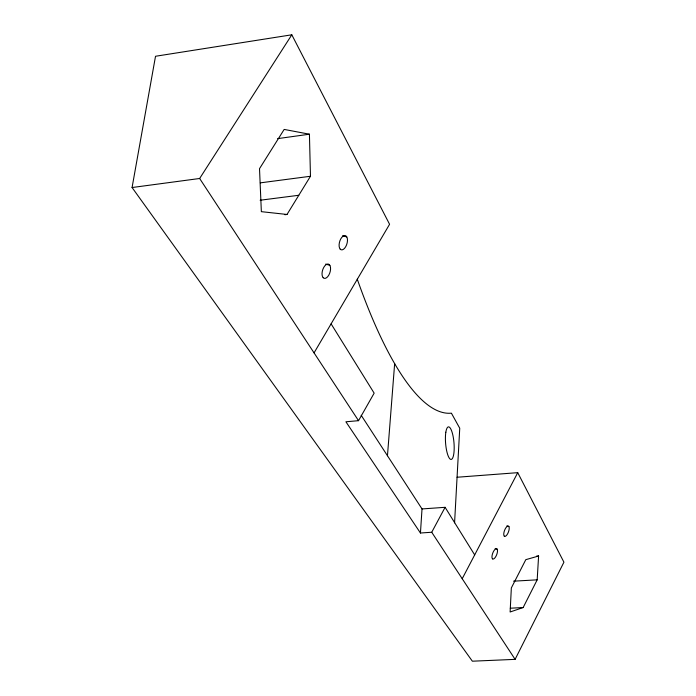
<?xml version="1.0" encoding="UTF-8"?>
<svg xmlns="http://www.w3.org/2000/svg" width="696" height="696" viewBox="0 0 696 696"><rect width="100%" height="100%" fill="white"/><g stroke="black" fill="none" stroke-linecap="round" stroke-linejoin="round"><path stroke-width="1.04" d="M454.575 522.844L459.743 428.24L451.399 413.163A383.461 95.369 81.7 0 1 357.257 279.157M538.6 556.017L537.182 579.838L523.157 607.538L510.125 611.993L511.342 587.946L525.802 559.662L538.6 556.017L536.477 556.148M474.681 554.912L445.101 507.314L431.729 532.257L420.445 533.005L422.02 508.941L361.189 415.286M387.463 455.741L394.649 363.66M457.063 477.247L517.737 472.662L563.925 562.185L515.11 659.356L472.367 661.2L132.075 187.529L155.521 56.263L291.807 34.8L389.577 224.286L314.053 352.881M462.214 578.715L517.737 472.662M420.445 533.005L345.895 421.776L358.536 420.68L374.152 393.144L331.105 323.858M287.013 214.464L310.468 176.262L309.424 134.206L284.168 129.421L259.512 168.676L261.357 211.662L287.013 214.464L284.908 214.725M132.075 187.529L199.648 178.489L291.807 34.8M277.574 138.643L309.424 134.206M260.33 182.857L310.468 176.262M260.147 200.231L298.793 195.272M422.02 508.941L445.101 507.314M513.518 581.177L537.182 579.838M510.272 608.208L523.157 607.538M342.667 235.709L346.756 236.927M325.728 264.08L329.817 265.341M506.905 525.872L508.889 526.611M495.169 548.439L497.162 549.205M199.648 178.489L358.536 420.68M431.729 532.257L515.11 659.356M492.533 558.862L492.168 558.314A5.507 2.123 -69.3 0 1 493.36 551.745A5.507 2.123 -69.3 0 1 496.953 548.874L497.309 549.431A5.507 2.123 -69.3 0 1 496.118 555.982A5.507 2.123 -69.3 0 1 492.533 558.862M323.188 277.713L322.535 276.695A7.421 3.863 -73 0 1 323.814 267.299A7.421 3.863 -73 0 1 329.443 264.741L330.087 265.768A7.421 3.863 -73 0 1 328.799 275.129A7.421 3.863 -73 0 1 323.188 277.713M504.304 536.181L503.947 535.615A5.472 2.105 -69.7 0 1 505.148 529.056A5.472 2.105 -69.7 0 1 508.689 526.28L509.037 526.846A5.472 2.105 -69.7 0 1 507.828 533.397A5.472 2.105 -69.7 0 1 504.304 536.181M340.205 249.142L339.57 248.107A7.378 3.802 -73.7 0 1 340.875 238.719A7.378 3.802 -73.7 0 1 346.39 236.309L347.017 237.353A7.378 3.802 -73.7 0 1 345.703 246.706A7.378 3.802 -73.7 0 1 340.205 249.142M445.832 432.242A16.356 4.202 85.3 0 0 450.147 459.09A16.356 4.202 85.3 0 0 453.418 438.097A16.356 4.202 85.3 0 0 445.832 432.242"/></g></svg>
